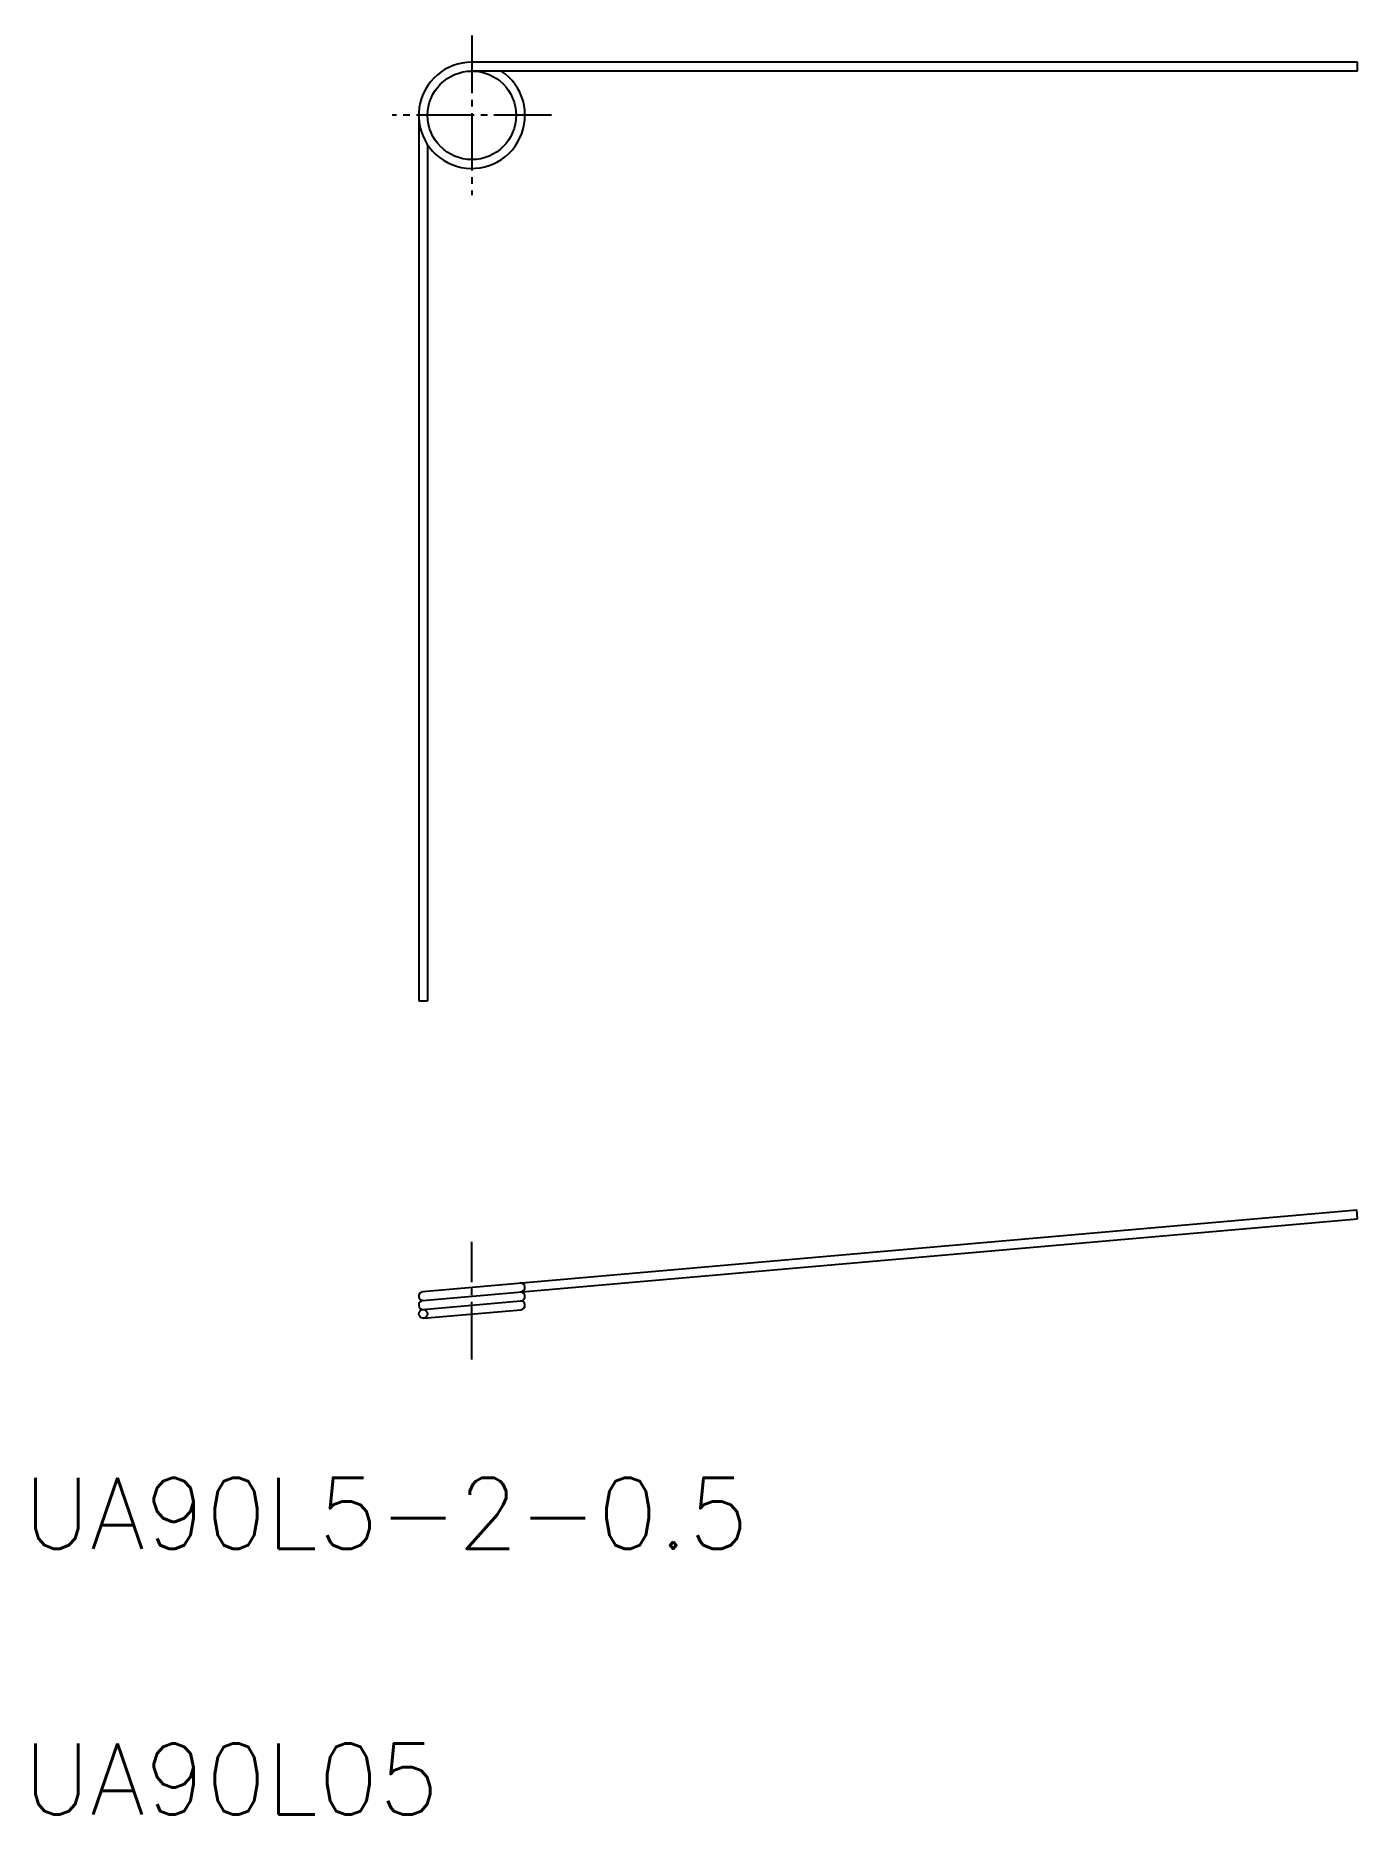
# Model space of a CAD drawing. Extents: x 113 to 188, y 16 to 116.
import ezdxf

# ---------------------------------------------------------------- set-up
doc = ezdxf.new("R2010")
doc.units = 0
doc.header["$LTSCALE"] = 0.25
doc.linetypes.add('CENTER', pattern=[17.5, 13, -1.5, 1.5, -1.5])
doc.layers.get('0').update_dxf_attribs({"linetype": 'CONTINUOUS'})
doc.layers.add('CENTER', color=1, linetype='CENTER')
doc.styles.get("Standard").update_dxf_attribs({"font": 'txt.shx'})

msp = doc.modelspace()

# ---------------------------------------------------------------- linework, layer by layer
at = {"color": 7, "linetype": 'CONTINUOUS'}
for p, q in [((187.52, 114.9), (137.52, 114.9)), ((187.52, 114.4), (187.52, 114.9)), ((187.52, 114.4), (137.52, 114.4)), ((134.52, 111.9), (134.52, 61.9)), ((135.02, 110.24), (135.02, 61.9)), ((134.52, 61.9), (135.02, 61.9)), ((134.75, 45.49), (187.48, 50.11)), ((134.75, 44.99), (187.52, 49.61)), ((187.52, 49.61), (187.48, 50.11)), ((134.75, 44.49), (140.29, 44.98)), ((134.79, 43.99), (140.29, 44.47))]:
    msp.add_line(p, q, dxfattribs=at)
for centre, radius in [((137.52, 111.9), 2.5), ((134.77, 44.24), 0.25)]:
    msp.add_circle(centre, radius, dxfattribs=at)
for centre, radius, start, end in [((137.52, 111.9), 3, 90, 56.4427), ((134.77, 45.24), 0.25, 95, 275), ((140.27, 45.73), 0.25, 275, 95), ((140.27, 45.22), 0.25, 275, 95), ((134.77, 44.74), 0.25, 95, 275), ((140.27, 44.72), 0.25, 275, 95)]:
    msp.add_arc(centre, radius, start, end, dxfattribs=at)
at = {"layer": 'CENTER', "color": 1, "linetype": 'CENTER'}
for p, q in [((137.52, 116.4), (137.52, 107.4)), ((142.02, 111.9), (133.02, 111.9)), ((137.52, 41.66), (137.52, 48.3))]:
    msp.add_line(p, q, dxfattribs=at)

# ---------------------------------------------------------------- texts
for s, p in [('UA90L5-2-0.5', (112.2, 30.98)), ('UA90L05', (112.2, 15.98))]:
    msp.add_text(s, height=4).set_placement(p)

doc.saveas('drawing.dxf')
